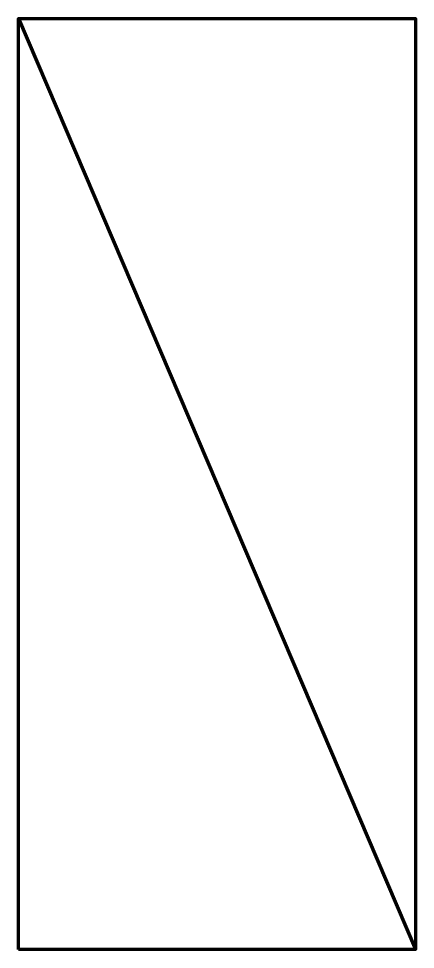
# Model space of a CAD drawing. Header units: inches. Extents: x 307 to 408, y -382 to -145.
import ezdxf

# ---------------------------------------------------------------- set-up
doc = ezdxf.new("R2010")
doc.units = ezdxf.units.IN
doc.header["$MEASUREMENT"] = 0
doc.layers.add('Layer 1', color=7, linetype='Continuous')

msp = doc.modelspace()

# ---------------------------------------------------------------- linework, layer by layer
at = {"layer": 'Layer 1', "color": 250, "lineweight": 70, "true_color": 0x231f20}
for points in [[(306.98, -381.51), (306.98, -144.78), (408, -144.78), (408, -381.51), (306.98, -381.51)], [(306.98, -144.78), (408, -381.51)]]:
    msp.add_lwpolyline(points, dxfattribs=at)

doc.saveas('drawing.dxf')
